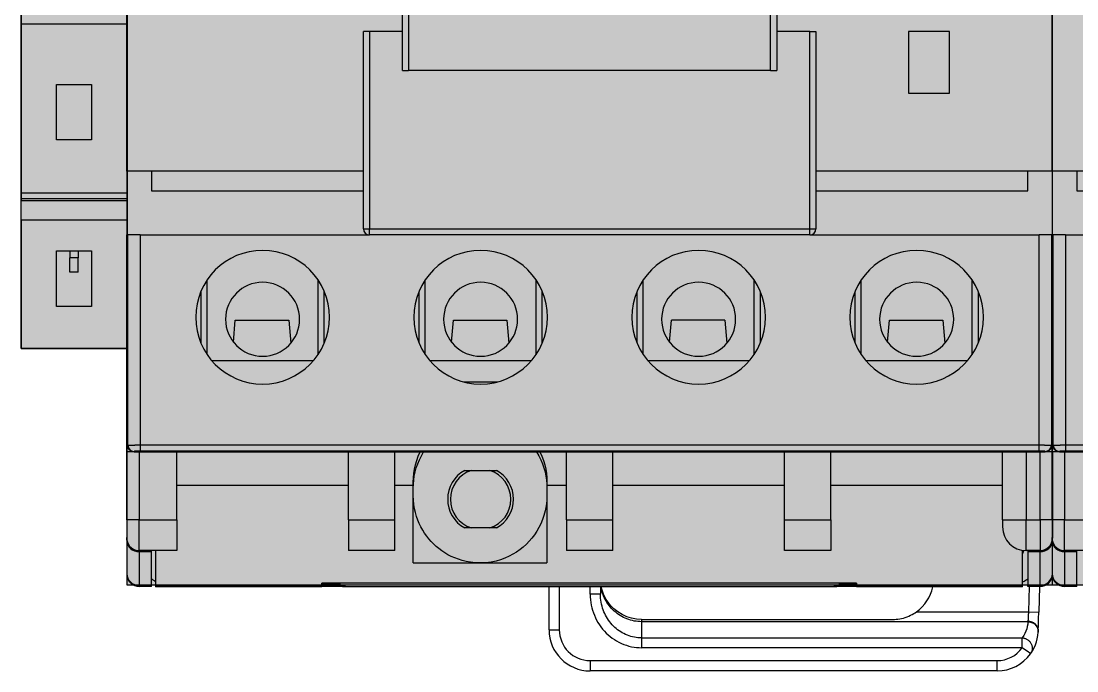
# Model space of a CAD drawing. Extents: x -20 to 2016, y -5898 to 916.
# Drawn here: x 746.9 to 798.3, y 40.1 to 71.7 of the extents above; entities that cross this region are included whole.
import ezdxf

# ---------------------------------------------------------------- set-up
doc = ezdxf.new("R2010")
doc.units = 0
doc.layers.add('MAIN-1', color=7, linetype='Continuous')
doc.layers.add('SYMS', color=7, linetype='Continuous')

# ---------------------------------------------------------------- blocks, each defined once
blk = doc.blocks.new('clipfix_35_5-select__2', base_point=(-147.547, 71.306))
at = {"color": 7, "linetype": 'Continuous'}
for p, q in [((-147.547, 76.456), (-147.547, 71.306)), ((-141.281, 76.456), (-147.547, 76.456)), ((-141.281, 71.306), (-141.281, 76.456)), ((-140.345, 76.456), (-141.281, 76.456)), ((-140.345, 71.306), (-140.345, 76.456)), ((-140.244, 76.456), (-140.345, 76.456)), ((-140.244, 76.456), (-140.244, 71.306)), ((-139.986, 76.456), (-140.244, 76.456)), ((-139.986, 76.456), (-139.986, 71.306)), ((-132.965, 76.456), (-139.986, 76.456)), ((-132.965, 76.456), (-132.247, 76.456)), ((-132.965, 71.306), (-132.965, 76.456)), ((-132.247, 75.881), (-132.247, 76.456)), ((-132.247, 76.456), (-124.247, 76.456)), ((-124.247, 76.456), (-124.247, 75.881)), ((-124.247, 76.456), (-123.528, 76.456)), ((-123.528, 76.456), (-121.856, 76.456)), ((-123.528, 71.306), (-123.528, 76.456)), ((-120.931, 76.456), (-121.856, 76.456)), ((-121.856, 76.456), (-121.856, 71.306)), ((-115.557, 76.456), (-120.931, 76.456)), ((-120.931, 76.456), (-120.931, 71.306)), ((-115.557, 76.456), (-115.557, 71.306)), ((-114.737, 76.456), (-115.557, 76.456)), ((-114.737, 71.306), (-114.737, 76.456)), ((-114.737, 76.456), (-106.507, 76.456)), ((-106.507, 76.456), (-106.507, 71.306)), ((-106.507, 76.456), (-106.249, 76.456)), ((-106.249, 71.306), (-106.249, 76.456)), ((-106.249, 76.456), (-106.148, 76.456)), ((-105.212, 76.456), (-106.148, 76.456)), ((-106.148, 71.306), (-106.148, 76.456)), ((-105.212, 76.456), (-98.947, 76.456)), ((-105.212, 71.306), (-105.212, 76.456)), ((-98.947, 71.306), (-98.947, 76.456)), ((-132.247, 71.881), (-132.247, 75.881)), ((-132.247, 75.881), (-129.097, 75.881)), ((-129.097, 75.881), (-129.097, 71.881)), ((-127.397, 75.881), (-124.247, 75.881)), ((-127.397, 71.881), (-127.397, 75.881)), ((-124.247, 75.881), (-124.247, 71.881)), ((-120.022, 75.631), (-116.572, 75.631)), ((-120.022, 74.081), (-120.022, 75.631)), ((-116.572, 75.631), (-116.572, 74.081)), ((-144.647, 73.031), (-144.647, 74.731)), ((-144.647, 74.731), (-141.747, 74.731)), ((-141.747, 74.731), (-141.747, 74.081)), ((-137.397, 74.731), (-134.697, 74.731)), ((-137.397, 73.031), (-137.397, 74.731)), ((-134.697, 74.731), (-134.697, 73.031)), ((-111.797, 74.731), (-109.097, 74.731)), ((-111.797, 73.031), (-111.797, 74.731)), ((-109.097, 74.731), (-109.097, 73.031)), ((-103.697, 74.081), (-103.697, 74.731)), ((-103.697, 74.731), (-100.997, 74.731)), ((-100.997, 74.731), (-100.997, 73.031)), ((-142.261, 74.081), (-142.392, 74.081)), ((-142.392, 73.681), (-142.392, 74.081)), ((-142.261, 74.081), (-142.261, 73.681)), ((-142.261, 74.081), (-141.747, 74.081)), ((-141.747, 74.081), (-141.747, 73.681)), ((-120.022, 74.081), (-116.572, 74.081)), ((-120.022, 73.681), (-120.022, 74.081)), ((-116.572, 74.081), (-116.572, 73.681)), ((-103.697, 73.681), (-103.697, 74.081)), ((-103.697, 74.081), (-103.361, 74.081)), ((-103.361, 74.081), (-103.361, 73.681)), ((-102.661, 74.081), (-103.361, 74.081)), ((-102.661, 74.081), (-102.661, 73.681)), ((-142.261, 73.681), (-142.392, 73.681)), ((-142.261, 73.681), (-141.747, 73.681)), ((-141.747, 73.681), (-141.747, 73.031)), ((-120.022, 73.681), (-116.572, 73.681)), ((-120.022, 72.131), (-120.022, 73.681)), ((-116.572, 73.681), (-116.572, 72.131)), ((-103.697, 73.681), (-103.361, 73.681)), ((-103.697, 73.031), (-103.697, 73.681)), ((-102.661, 73.681), (-103.361, 73.681)), ((-141.747, 73.031), (-144.647, 73.031)), ((-134.697, 73.031), (-137.397, 73.031)), ((-109.097, 73.031), (-111.797, 73.031)), ((-100.997, 73.031), (-103.697, 73.031)), ((-129.097, 71.881), (-132.247, 71.881)), ((-132.247, 71.306), (-132.247, 71.881)), ((-124.247, 71.881), (-127.397, 71.881)), ((-124.247, 71.881), (-124.247, 71.306)), ((-116.572, 72.131), (-120.022, 72.131)), ((-141.281, 71.306), (-147.547, 71.306)), ((-140.345, 71.306), (-141.281, 71.306)), ((-140.244, 71.306), (-140.345, 71.306)), ((-139.986, 71.306), (-140.244, 71.306)), ((-132.965, 71.306), (-139.986, 71.306)), ((-132.965, 71.306), (-132.247, 71.306)), ((-132.247, 71.306), (-124.247, 71.306)), ((-124.247, 71.306), (-123.528, 71.306)), ((-123.528, 71.306), (-121.856, 71.306)), ((-121.856, 71.306), (-120.931, 71.306)), ((-120.931, 71.306), (-115.557, 71.306)), ((-115.557, 71.306), (-114.737, 71.306)), ((-114.737, 71.306), (-106.507, 71.306)), ((-106.507, 71.306), (-106.249, 71.306)), ((-106.249, 71.306), (-106.148, 71.306)), ((-105.212, 71.306), (-106.148, 71.306)), ((-105.212, 71.306), (-98.947, 71.306))]:
    blk.add_line(p, q, dxfattribs=at)

msp = doc.modelspace()

# ---------------------------------------------------------------- hatches: boundary and pattern name
at = {"layer": 'SYMS', "true_color": 0x636466}
h = msp.add_hatch(color=251, dxfattribs=at)
h.dxf.hatch_style = 1
h.paths.add_polyline_path([(752.088, 44.229), (797.066, 44.229), (797.066, 114.729), (752.088, 114.729)])
h = msp.add_hatch(color=251, dxfattribs=at)
h.dxf.hatch_style = 1
h.paths.add_polyline_path([(797.077, 44.229), (842.055, 44.229), (842.055, 114.729), (797.077, 114.729)])
h = msp.add_hatch(color=251, dxfattribs=at)
h.dxf.hatch_style = 1
h.paths.add_polyline_path([(752.088, 104.333), (746.938, 104.333), (746.938, 55.733), (752.088, 55.733)])

# ---------------------------------------------------------------- linework, layer by layer
at = {"layer": 'MAIN-1'}
for p, q in [((752.077, 64.359), (752.077, 90.959)), ((797.066, 64.359), (797.066, 90.959)), ((797.077, 64.359), (797.077, 90.959)), ((765.777, 73.059), (765.777, 69.259)), ((783.377, 69.259), (783.377, 73.059)), ((765.477, 69.259), (765.477, 72.759)), ((783.677, 72.759), (783.677, 69.259)), ((763.877, 71.159), (763.577, 71.159)), ((763.577, 61.559), (763.577, 71.159)), ((765.477, 71.159), (763.877, 71.159)), ((763.877, 71.159), (763.877, 61.559)), ((785.277, 71.159), (783.677, 71.159)), ((785.277, 61.559), (785.277, 71.159)), ((785.277, 71.159), (785.577, 71.159)), ((785.577, 71.159), (785.577, 61.559)), ((790.077, 71.159), (790.077, 68.159)), ((792.077, 71.159), (790.077, 71.159)), ((792.077, 68.159), (792.077, 71.159)), ((765.477, 69.259), (765.777, 69.259)), ((783.377, 69.259), (765.777, 69.259)), ((783.377, 69.259), (783.677, 69.259)), ((790.077, 68.159), (792.077, 68.159)), ((752.077, 64.359), (752.077, 61.259)), ((763.577, 64.359), (752.077, 64.359)), ((753.277, 64.359), (753.277, 63.409)), ((797.077, 64.359), (785.577, 64.359)), ((795.877, 63.409), (795.877, 64.359)), ((797.066, 64.359), (797.066, 61.259)), ((808.566, 64.359), (797.066, 64.359)), ((797.077, 61.259), (797.077, 64.359)), ((798.266, 64.359), (798.266, 63.409)), ((753.277, 63.409), (763.577, 63.409)), ((785.577, 63.409), (795.877, 63.409)), ((798.266, 63.409), (808.566, 63.409)), ((752.426, 61.259), (752.077, 61.259)), ((752.077, 50.709), (752.077, 61.259)), ((752.127, 51.03), (752.127, 61.259)), ((752.727, 61.259), (752.426, 61.259)), ((752.727, 61.259), (763.877, 61.259)), ((752.727, 61.259), (752.727, 51.046)), ((763.577, 61.559), (763.877, 61.559)), ((763.877, 61.559), (785.277, 61.559)), ((763.877, 61.259), (763.877, 61.559)), ((785.277, 61.259), (763.877, 61.259)), ((785.277, 61.259), (785.277, 61.559)), ((785.277, 61.559), (785.577, 61.559)), ((785.277, 61.259), (796.427, 61.259)), ((796.427, 51.046), (796.427, 61.259)), ((796.728, 61.259), (796.427, 61.259)), ((797.077, 61.259), (796.727, 61.259)), ((797.027, 61.259), (797.027, 51.03)), ((797.414, 61.259), (797.066, 61.259)), ((797.066, 50.709), (797.066, 61.259)), ((797.077, 50.709), (797.077, 61.259)), ((797.116, 51.03), (797.116, 61.259)), ((797.716, 61.259), (797.414, 61.259)), ((797.716, 61.259), (808.866, 61.259)), ((797.716, 61.259), (797.716, 51.046)), ((755.977, 55.45), (755.977, 59.068)), ((761.377, 55.45), (761.377, 59.068)), ((766.577, 55.45), (766.577, 59.068)), ((771.977, 55.45), (771.977, 59.068)), ((777.177, 55.45), (777.177, 59.068)), ((782.577, 55.45), (782.577, 59.068)), ((787.777, 55.45), (787.777, 59.068)), ((793.177, 55.45), (793.177, 59.068)), ((757.688, 58.663), (757.689, 58.663)), ((757.852, 58.758), (757.852, 58.759)), ((755.677, 58.509), (755.677, 56.009)), ((761.677, 56.009), (761.677, 58.509)), ((766.277, 58.509), (766.277, 56.009)), ((772.277, 56.009), (772.277, 58.509)), ((776.877, 58.509), (776.877, 56.009)), ((782.877, 56.009), (782.877, 58.509)), ((787.477, 58.509), (787.477, 56.009)), ((793.477, 56.009), (793.477, 58.509)), ((757.26, 56.049), (757.352, 57.115)), ((757.352, 57.115), (759.952, 57.115)), ((759.952, 57.115), (760.048, 55.993)), ((767.86, 56.048), (767.952, 57.115)), ((767.952, 57.115), (770.552, 57.115)), ((770.552, 57.115), (770.648, 55.993)), ((778.46, 56.049), (778.552, 57.115)), ((781.152, 57.115), (778.552, 57.115)), ((781.152, 57.115), (781.248, 55.993)), ((789.06, 56.049), (789.152, 57.115)), ((789.152, 57.115), (791.752, 57.115)), ((791.752, 57.115), (791.848, 55.993)), ((756.197, 55.159), (761.157, 55.159)), ((766.797, 55.159), (771.757, 55.159)), ((777.397, 55.159), (782.357, 55.159)), ((787.997, 55.159), (792.957, 55.159)), ((768.446, 54.117), (770.108, 54.117)), ((752.127, 51.03), (752.128, 51.031)), ((752.127, 51.03), (752.127, 51.009)), ((752.127, 51.03), (752.127, 51.03)), ((752.127, 51.03), (752.127, 51.03)), ((752.127, 51.03), (752.127, 51.03)), ((752.127, 51.03), (752.127, 51.03)), ((752.127, 51.03), (752.127, 51.03)), ((752.127, 51.03), (752.127, 51.03)), ((752.127, 51.03), (752.127, 51.03)), ((752.127, 51.03), (752.127, 51.029)), ((752.127, 51.029), (752.127, 51.029)), ((752.127, 51.029), (752.127, 51.029)), ((752.127, 51.029), (752.127, 51.028)), ((752.127, 51.028), (752.127, 51.028)), ((752.127, 50.995), (752.127, 51.009)), ((752.128, 50.981), (752.127, 50.995)), ((752.128, 51.031), (752.13, 51.032)), ((752.13, 50.967), (752.128, 50.981)), ((752.13, 51.032), (752.133, 51.033)), ((752.132, 50.954), (752.13, 50.967)), ((752.135, 50.94), (752.132, 50.954)), ((752.133, 51.033), (752.137, 51.033)), ((752.138, 50.927), (752.135, 50.94)), ((752.137, 51.033), (752.143, 51.034)), ((752.143, 50.914), (752.138, 50.927)), ((752.143, 51.034), (752.15, 51.035)), ((752.147, 50.901), (752.143, 50.914)), ((752.153, 50.888), (752.147, 50.901)), ((752.15, 51.035), (752.158, 51.035)), ((752.159, 50.875), (752.153, 50.888)), ((752.158, 51.035), (752.168, 51.036)), ((752.165, 50.863), (752.159, 50.875)), ((752.172, 50.851), (752.165, 50.863)), ((752.168, 51.036), (752.178, 51.037)), ((752.18, 50.84), (752.172, 50.851)), ((752.178, 51.037), (752.19, 51.037)), ((752.188, 50.828), (752.18, 50.84)), ((752.196, 50.817), (752.188, 50.828)), ((752.19, 51.037), (752.203, 51.038)), ((752.205, 50.807), (752.196, 50.817)), ((752.203, 51.038), (752.217, 51.039)), ((752.217, 51.039), (752.232, 51.039)), ((752.232, 51.039), (752.248, 51.04)), ((752.248, 51.04), (752.265, 51.04)), ((752.265, 51.04), (752.284, 51.041)), ((752.284, 51.041), (752.303, 51.041)), ((752.303, 51.041), (752.323, 51.042)), ((752.323, 51.042), (752.344, 51.042)), ((752.344, 51.042), (752.365, 51.043)), ((752.365, 51.043), (752.388, 51.043)), ((752.388, 51.043), (752.411, 51.044)), ((752.411, 51.044), (752.435, 51.044)), ((752.435, 51.044), (752.459, 51.044)), ((752.459, 51.044), (752.484, 51.045)), ((752.484, 51.045), (752.51, 51.045)), ((752.51, 51.045), (752.536, 51.045)), ((752.536, 51.045), (752.562, 51.045)), ((752.562, 51.045), (752.589, 51.046)), ((752.589, 51.046), (752.616, 51.046)), ((752.616, 51.046), (752.644, 51.046)), ((752.644, 51.046), (752.671, 51.046)), ((752.671, 51.046), (752.699, 51.046)), ((752.699, 51.046), (752.727, 51.046)), ((752.727, 51.046), (796.427, 51.046)), ((752.727, 51.046), (752.727, 50.746)), ((796.427, 50.746), (796.427, 51.046)), ((796.427, 51.046), (796.455, 51.046)), ((796.455, 51.046), (796.482, 51.046)), ((796.482, 51.046), (796.51, 51.046)), ((796.51, 51.046), (796.537, 51.046)), ((796.537, 51.046), (796.565, 51.046)), ((796.565, 51.046), (796.591, 51.045)), ((796.591, 51.045), (796.618, 51.045)), ((796.618, 51.045), (796.644, 51.045)), ((796.644, 51.045), (796.67, 51.045)), ((796.67, 51.045), (796.695, 51.044)), ((796.695, 51.044), (796.719, 51.044)), ((796.719, 51.044), (796.743, 51.044)), ((796.743, 51.044), (796.766, 51.043)), ((796.766, 51.043), (796.789, 51.043)), ((796.789, 51.043), (796.81, 51.042)), ((796.81, 51.042), (796.831, 51.042)), ((796.831, 51.042), (796.851, 51.041)), ((796.851, 51.041), (796.87, 51.041)), ((796.87, 51.041), (796.888, 51.04)), ((796.888, 51.04), (796.906, 51.04)), ((796.906, 51.04), (796.922, 51.039)), ((796.922, 51.039), (796.937, 51.039)), ((796.937, 51.039), (796.951, 51.038)), ((796.951, 51.038), (796.964, 51.037)), ((796.961, 50.822), (796.953, 50.812)), ((796.97, 50.833), (796.961, 50.822)), ((796.964, 51.037), (796.976, 51.037)), ((796.977, 50.844), (796.97, 50.833)), ((796.976, 51.037), (796.986, 51.036)), ((796.984, 50.855), (796.977, 50.844)), ((796.991, 50.867), (796.984, 50.855)), ((796.986, 51.036), (796.996, 51.035)), ((796.997, 50.879), (796.991, 50.867)), ((796.996, 51.035), (797.004, 51.035)), ((797.003, 50.891), (796.997, 50.879)), ((797.008, 50.904), (797.003, 50.891)), ((797.004, 51.035), (797.011, 51.034)), ((797.012, 50.916), (797.008, 50.904)), ((797.011, 51.034), (797.017, 51.033)), ((797.016, 50.929), (797.012, 50.916)), ((797.019, 50.942), (797.016, 50.929)), ((797.017, 51.033), (797.021, 51.033)), ((797.022, 50.955), (797.019, 50.942)), ((797.021, 51.033), (797.024, 51.032)), ((797.024, 50.969), (797.022, 50.955)), ((797.024, 51.032), (797.026, 51.031)), ((797.026, 50.982), (797.024, 50.969)), ((797.026, 51.031), (797.027, 51.03)), ((797.027, 50.996), (797.026, 50.982)), ((797.027, 51.03), (797.027, 51.03)), ((797.027, 51.03), (797.027, 51.03)), ((797.027, 51.03), (797.027, 51.03)), ((797.027, 51.03), (797.027, 51.03)), ((797.027, 51.03), (797.027, 51.03)), ((797.027, 51.03), (797.027, 51.03)), ((797.027, 51.009), (797.027, 51.03)), ((797.027, 51.03), (797.027, 51.03)), ((797.027, 51.03), (797.027, 51.029)), ((797.027, 51.029), (797.027, 51.029)), ((797.027, 51.029), (797.027, 51.029)), ((797.027, 51.029), (797.027, 51.028)), ((797.027, 51.028), (797.027, 51.028)), ((797.027, 51.009), (797.027, 50.996)), ((797.116, 51.031), (797.118, 51.032)), ((797.116, 51.03), (797.116, 51.031)), ((797.116, 51.03), (797.116, 51.009)), ((797.116, 51.03), (797.116, 51.03)), ((797.116, 51.03), (797.116, 51.03)), ((797.116, 51.03), (797.116, 51.03)), ((797.116, 51.03), (797.116, 51.03)), ((797.116, 51.03), (797.116, 51.03)), ((797.116, 51.03), (797.116, 51.03)), ((797.116, 51.03), (797.116, 51.03)), ((797.116, 51.03), (797.116, 51.029)), ((797.116, 51.029), (797.116, 51.029)), ((797.116, 51.029), (797.116, 51.029)), ((797.116, 51.029), (797.116, 51.028)), ((797.116, 51.028), (797.116, 51.028)), ((797.116, 50.995), (797.116, 51.009)), ((797.117, 50.981), (797.116, 50.995)), ((797.119, 50.967), (797.117, 50.981)), ((797.118, 51.032), (797.122, 51.033)), ((797.121, 50.954), (797.119, 50.967)), ((797.124, 50.94), (797.121, 50.954)), ((797.122, 51.033), (797.126, 51.033)), ((797.127, 50.927), (797.124, 50.94)), ((797.126, 51.033), (797.132, 51.034)), ((797.131, 50.914), (797.127, 50.927)), ((797.136, 50.901), (797.131, 50.914)), ((797.132, 51.034), (797.139, 51.035)), ((797.141, 50.888), (797.136, 50.901)), ((797.139, 51.035), (797.147, 51.035)), ((797.147, 50.875), (797.141, 50.888)), ((797.147, 51.035), (797.156, 51.036)), ((797.154, 50.863), (797.147, 50.875)), ((797.161, 50.851), (797.154, 50.863)), ((797.156, 51.036), (797.167, 51.037)), ((797.168, 50.84), (797.161, 50.851)), ((797.167, 51.037), (797.179, 51.037)), ((797.176, 50.828), (797.168, 50.84)), ((797.185, 50.817), (797.176, 50.828)), ((797.179, 51.037), (797.192, 51.038)), ((797.194, 50.807), (797.185, 50.817)), ((797.192, 51.038), (797.206, 51.039)), ((797.206, 51.039), (797.221, 51.039)), ((797.221, 51.039), (797.237, 51.04)), ((797.237, 51.04), (797.254, 51.04)), ((797.254, 51.04), (797.272, 51.041)), ((797.272, 51.041), (797.292, 51.041)), ((797.292, 51.041), (797.312, 51.042)), ((797.312, 51.042), (797.332, 51.042)), ((797.332, 51.042), (797.354, 51.043)), ((797.354, 51.043), (797.377, 51.043)), ((797.377, 51.043), (797.4, 51.044)), ((797.4, 51.044), (797.424, 51.044)), ((797.424, 51.044), (797.448, 51.044)), ((797.448, 51.044), (797.473, 51.045)), ((797.473, 51.045), (797.499, 51.045)), ((797.499, 51.045), (797.525, 51.045)), ((797.525, 51.045), (797.551, 51.045)), ((797.551, 51.045), (797.578, 51.046)), ((797.578, 51.046), (797.605, 51.046)), ((797.605, 51.046), (797.633, 51.046)), ((797.633, 51.046), (797.66, 51.046)), ((797.66, 51.046), (797.688, 51.046)), ((797.688, 51.046), (797.716, 51.046)), ((797.716, 51.046), (841.416, 51.046)), ((797.716, 51.046), (797.716, 50.746)), ((752.077, 47.409), (752.077, 50.709)), ((752.677, 50.709), (752.077, 50.709)), ((752.215, 50.797), (752.205, 50.807)), ((752.225, 50.787), (752.215, 50.797)), ((752.235, 50.778), (752.225, 50.787)), ((752.246, 50.77), (752.235, 50.778)), ((752.258, 50.761), (752.246, 50.77)), ((752.269, 50.754), (752.258, 50.761)), ((752.281, 50.747), (752.269, 50.754)), ((752.293, 50.74), (752.281, 50.747)), ((752.306, 50.735), (752.293, 50.74)), ((752.319, 50.729), (752.306, 50.735)), ((752.332, 50.725), (752.319, 50.729)), ((752.345, 50.72), (752.332, 50.725)), ((752.358, 50.717), (752.345, 50.72)), ((752.371, 50.714), (752.358, 50.717)), ((752.385, 50.712), (752.371, 50.714)), ((752.399, 50.71), (752.385, 50.712)), ((752.413, 50.709), (752.399, 50.71)), ((752.427, 50.709), (752.413, 50.709)), ((752.427, 50.731), (752.427, 50.709)), ((752.427, 50.709), (796.727, 50.709)), ((752.677, 50.709), (752.677, 47.409)), ((796.427, 50.746), (752.727, 50.746)), ((754.502, 47.409), (754.502, 50.709)), ((762.852, 47.409), (762.852, 50.709)), ((765.102, 47.409), (765.102, 50.709)), ((766.17, 50.289), (766.247, 50.501)), ((766.219, 50.132), (766.302, 50.328)), ((766.247, 50.501), (766.34, 50.709)), ((766.302, 50.328), (766.398, 50.521)), ((766.398, 50.521), (766.507, 50.709)), ((771.997, 50.709), (772.106, 50.521)), ((772.106, 50.521), (772.202, 50.328)), ((772.164, 50.709), (772.257, 50.501)), ((772.202, 50.328), (772.285, 50.132)), ((772.257, 50.501), (772.334, 50.289)), ((773.452, 47.409), (773.452, 50.709)), ((775.702, 47.409), (775.702, 50.709)), ((784.052, 47.409), (784.052, 50.709)), ((786.302, 47.409), (786.302, 50.709)), ((794.652, 47.409), (794.652, 50.709)), ((795.802, 50.709), (795.802, 47.409)), ((796.477, 47.409), (796.477, 50.709)), ((797.077, 50.709), (796.477, 50.709)), ((796.727, 50.709), (796.727, 50.731)), ((796.741, 50.709), (796.727, 50.709)), ((796.754, 50.71), (796.741, 50.709)), ((796.768, 50.712), (796.754, 50.71)), ((796.781, 50.714), (796.768, 50.712)), ((796.794, 50.716), (796.781, 50.714)), ((796.807, 50.72), (796.794, 50.716)), ((796.82, 50.724), (796.807, 50.72)), ((796.832, 50.728), (796.82, 50.724)), ((796.845, 50.733), (796.832, 50.728)), ((796.857, 50.739), (796.845, 50.733)), ((796.869, 50.745), (796.857, 50.739)), ((796.881, 50.751), (796.869, 50.745)), ((796.892, 50.759), (796.881, 50.751)), ((796.903, 50.766), (796.892, 50.759)), ((796.914, 50.774), (796.903, 50.766)), ((796.924, 50.783), (796.914, 50.774)), ((796.934, 50.792), (796.924, 50.783)), ((796.944, 50.802), (796.934, 50.792)), ((796.953, 50.812), (796.944, 50.802)), ((797.066, 47.409), (797.066, 50.709)), ((797.666, 50.709), (797.066, 50.709)), ((797.077, 50.709), (797.077, 47.409)), ((797.204, 50.797), (797.194, 50.807)), ((797.214, 50.787), (797.204, 50.797)), ((797.224, 50.778), (797.214, 50.787)), ((797.235, 50.77), (797.224, 50.778)), ((797.246, 50.761), (797.235, 50.77)), ((797.258, 50.754), (797.246, 50.761)), ((797.27, 50.747), (797.258, 50.754)), ((797.282, 50.74), (797.27, 50.747)), ((797.295, 50.735), (797.282, 50.74)), ((797.308, 50.729), (797.295, 50.735)), ((797.321, 50.725), (797.308, 50.729)), ((797.334, 50.72), (797.321, 50.725)), ((797.347, 50.717), (797.334, 50.72)), ((797.36, 50.714), (797.347, 50.717)), ((797.374, 50.712), (797.36, 50.714)), ((797.388, 50.71), (797.374, 50.712)), ((797.402, 50.709), (797.388, 50.71)), ((797.416, 50.709), (797.402, 50.709)), ((797.416, 50.731), (797.416, 50.709)), ((797.416, 50.709), (841.716, 50.709)), ((797.666, 50.709), (797.666, 47.409)), ((841.416, 50.746), (797.716, 50.746)), ((766.028, 49.652), (766.06, 49.863)), ((766.06, 49.863), (766.108, 50.076)), ((766.096, 49.734), (766.151, 49.933)), ((766.108, 50.076), (766.17, 50.289)), ((766.151, 49.933), (766.219, 50.132)), ((768.502, 49.809), (770.052, 49.809)), ((772.285, 50.132), (772.353, 49.933)), ((772.334, 50.289), (772.396, 50.076)), ((772.353, 49.933), (772.408, 49.734)), ((772.396, 50.076), (772.443, 49.863)), ((772.443, 49.863), (772.476, 49.652)), ((766.002, 49.238), (766.008, 49.443)), ((766.008, 49.443), (766.028, 49.652)), ((766.008, 49.141), (766.025, 49.337)), ((766.025, 49.337), (766.054, 49.535)), ((766.054, 49.535), (766.096, 49.734)), ((772.408, 49.734), (772.45, 49.535)), ((772.45, 49.535), (772.479, 49.337)), ((772.476, 49.652), (772.496, 49.443)), ((772.479, 49.337), (772.496, 49.141)), ((772.496, 49.443), (772.502, 49.238)), ((754.502, 49.085), (762.852, 49.085)), ((765.102, 49.085), (766.002, 49.085)), ((766.002, 49.085), (766.002, 49.238)), ((766.002, 48.95), (766.008, 49.141)), ((766.002, 45.307), (766.002, 49.085)), ((772.496, 49.141), (772.502, 48.95)), ((772.502, 49.238), (772.502, 49.085)), ((772.502, 49.085), (773.452, 49.085)), ((772.502, 49.085), (772.502, 45.307)), ((775.702, 49.085), (784.052, 49.085)), ((786.302, 49.085), (794.652, 49.085)), ((766.01, 48.367), (766.002, 48.596)), ((766.031, 48.151), (766.01, 48.367)), ((772.491, 48.328), (772.462, 48.079)), ((772.502, 48.596), (772.491, 48.328)), ((766.066, 47.947), (766.031, 48.151)), ((766.11, 47.754), (766.066, 47.947)), ((766.165, 47.569), (766.11, 47.754)), ((772.416, 47.845), (772.357, 47.624)), ((772.462, 48.079), (772.416, 47.845)), ((752.077, 47.409), (752.077, 46.54)), ((752.677, 47.409), (752.077, 47.409)), ((752.677, 45.909), (752.677, 47.409)), ((752.677, 47.409), (754.502, 47.409)), ((754.502, 47.409), (754.502, 45.909)), ((762.852, 47.409), (762.852, 45.909)), ((762.852, 47.409), (765.102, 47.409)), ((765.102, 45.909), (765.102, 47.409)), ((766.227, 47.392), (766.165, 47.569)), ((766.298, 47.223), (766.227, 47.392)), ((766.377, 47.062), (766.298, 47.223)), ((772.285, 47.415), (772.202, 47.216)), ((772.357, 47.624), (772.285, 47.415)), ((773.452, 47.409), (773.452, 45.909)), ((773.452, 47.409), (775.702, 47.409)), ((775.702, 45.909), (775.702, 47.409)), ((784.052, 45.909), (784.052, 47.409)), ((784.052, 47.409), (786.302, 47.409)), ((786.302, 47.409), (786.302, 45.909)), ((794.652, 47.409), (795.802, 47.409)), ((794.652, 47.409), (794.652, 47.059)), ((795.802, 47.409), (796.477, 47.409)), ((795.802, 45.909), (795.802, 47.409)), ((796.477, 47.409), (796.477, 45.909)), ((797.077, 47.409), (796.477, 47.409)), ((797.066, 47.409), (797.066, 46.54)), ((797.666, 47.409), (797.066, 47.409)), ((797.077, 47.409), (797.077, 46.509)), ((797.666, 45.909), (797.666, 47.409)), ((797.666, 47.409), (799.491, 47.409)), ((766.463, 46.907), (766.377, 47.062)), ((766.555, 46.759), (766.463, 46.907)), ((766.655, 46.617), (766.555, 46.759)), ((770.052, 47.009), (768.502, 47.009)), ((772.006, 46.848), (771.893, 46.678)), ((772.109, 47.027), (772.006, 46.848)), ((772.202, 47.216), (772.109, 47.027)), ((752.077, 46.516), (752.077, 46.54)), ((752.078, 46.495), (752.077, 46.516)), ((752.077, 46.509), (752.077, 46.412)), ((752.077, 46.412), (752.077, 44.783)), ((752.078, 46.474), (752.078, 46.495)), ((752.08, 46.456), (752.078, 46.474)), ((752.081, 46.439), (752.08, 46.456)), ((752.083, 46.424), (752.081, 46.439)), ((766.761, 46.482), (766.655, 46.617)), ((766.874, 46.353), (766.761, 46.482)), ((766.994, 46.23), (766.874, 46.353)), ((767.119, 46.113), (766.994, 46.23)), ((771.5, 46.22), (771.351, 46.084)), ((771.64, 46.364), (771.5, 46.22)), ((771.771, 46.517), (771.64, 46.364)), ((771.893, 46.678), (771.771, 46.517)), ((797.066, 46.516), (797.066, 46.54)), ((797.066, 46.495), (797.066, 46.516)), ((797.066, 46.509), (797.066, 46.412)), ((797.067, 46.474), (797.066, 46.495)), ((797.066, 46.412), (797.066, 44.783)), ((797.069, 46.456), (797.067, 46.474)), ((797.07, 46.439), (797.069, 46.456)), ((797.072, 46.424), (797.07, 46.439)), ((797.077, 46.412), (797.077, 46.506)), ((797.077, 44.783), (797.077, 46.412)), ((752.677, 45.909), (752.677, 45.849)), ((754.502, 45.909), (752.677, 45.909)), ((752.677, 45.849), (752.677, 44.219)), ((753.277, 45.849), (752.677, 45.849)), ((753.277, 45.849), (753.277, 45.909)), ((753.277, 44.219), (753.277, 45.849)), ((753.477, 45.909), (753.477, 44.212)), ((765.102, 45.909), (762.852, 45.909)), ((767.251, 46.003), (767.119, 46.113)), ((767.39, 45.899), (767.251, 46.003)), ((767.536, 45.801), (767.39, 45.899)), ((767.69, 45.711), (767.536, 45.801)), ((767.851, 45.628), (767.69, 45.711)), ((770.848, 45.73), (770.66, 45.631)), ((771.026, 45.839), (770.848, 45.73)), ((771.193, 45.957), (771.026, 45.839)), ((771.351, 46.084), (771.193, 45.957)), ((775.702, 45.909), (773.452, 45.909)), ((786.302, 45.909), (784.052, 45.909)), ((795.627, 44.212), (795.627, 45.922)), ((796.477, 45.909), (795.802, 45.909)), ((795.877, 45.909), (795.877, 45.849)), ((795.877, 45.849), (795.877, 44.219)), ((796.477, 45.849), (795.877, 45.849)), ((796.477, 45.849), (796.477, 45.909)), ((796.477, 44.219), (796.477, 45.849)), ((797.666, 45.909), (797.666, 45.849)), ((799.491, 45.909), (797.666, 45.909)), ((797.666, 45.849), (797.666, 44.219)), ((798.266, 45.849), (797.666, 45.849)), ((798.266, 45.849), (798.266, 45.909)), ((798.266, 44.219), (798.266, 45.849)), ((766.002, 45.307), (769.252, 45.307)), ((768.02, 45.552), (767.851, 45.628)), ((768.197, 45.485), (768.02, 45.552)), ((768.384, 45.426), (768.197, 45.485)), ((768.581, 45.377), (768.384, 45.426)), ((768.79, 45.34), (768.581, 45.377)), ((769.013, 45.315), (768.79, 45.34)), ((769.252, 45.307), (769.013, 45.315)), ((769.531, 45.318), (769.252, 45.307)), ((769.252, 45.307), (772.502, 45.307)), ((769.788, 45.351), (769.531, 45.318)), ((770.027, 45.402), (769.788, 45.351)), ((770.251, 45.466), (770.027, 45.402)), ((770.462, 45.543), (770.251, 45.466)), ((770.66, 45.631), (770.462, 45.543)), ((752.077, 44.783), (752.077, 44.759)), ((797.066, 44.783), (797.066, 44.759)), ((797.077, 44.759), (797.077, 44.783)), ((752.677, 44.219), (752.677, 44.159)), ((752.677, 44.219), (753.277, 44.219)), ((753.277, 44.159), (752.677, 44.159)), ((753.277, 44.535), (753.309, 44.512)), ((753.277, 44.159), (753.277, 44.219)), ((753.309, 44.512), (753.342, 44.49)), ((753.342, 44.49), (753.375, 44.469)), ((753.375, 44.469), (753.409, 44.448)), ((753.409, 44.448), (753.443, 44.428)), ((753.443, 44.428), (753.477, 44.408)), ((753.477, 44.212), (753.477, 44.139)), ((753.477, 44.212), (761.552, 44.212)), ((761.552, 44.212), (761.552, 44.321)), ((787.552, 44.321), (761.552, 44.321)), ((761.552, 44.31), (762.467, 44.31)), ((761.552, 44.139), (761.552, 44.212)), ((762.701, 44.159), (761.552, 44.159)), ((762.701, 44.159), (762.992, 44.159)), ((762.994, 44.159), (786.16, 44.159)), ((772.602, 42.059), (772.602, 44.159)), ((773.102, 44.159), (773.102, 42.059)), ((774.602, 43.795), (774.602, 44.159)), ((775.102, 44.159), (775.102, 43.795)), ((775.147, 44.067), (775.129, 44.159)), ((775.16, 44.08), (775.142, 44.159)), ((786.162, 44.159), (786.453, 44.159)), ((787.552, 44.159), (786.453, 44.159)), ((786.687, 44.31), (787.552, 44.31)), ((787.552, 44.321), (787.552, 44.212)), ((787.552, 44.212), (795.627, 44.212)), ((787.552, 44.212), (787.552, 44.139)), ((795.627, 44.382), (795.67, 44.405)), ((795.627, 44.139), (795.627, 44.212)), ((795.67, 44.405), (795.713, 44.429)), ((795.713, 44.429), (795.755, 44.454)), ((795.755, 44.454), (795.796, 44.48)), ((795.796, 44.48), (795.837, 44.507)), ((795.837, 44.507), (795.877, 44.535)), ((795.877, 44.159), (795.877, 44.219)), ((795.877, 44.219), (796.477, 44.219)), ((796.477, 44.159), (795.877, 44.159)), ((795.943, 44.159), (795.911, 42.932)), ((796.444, 44.159), (796.411, 42.918)), ((796.477, 44.219), (796.477, 44.159)), ((797.666, 44.219), (797.666, 44.159)), ((797.666, 44.219), (798.266, 44.219)), ((798.266, 44.159), (797.666, 44.159)), ((798.266, 44.159), (798.266, 44.219)), ((761.552, 44.139), (753.477, 44.139)), ((774.602, 43.795), (774.605, 43.658)), ((775.102, 43.795), (774.602, 43.795)), ((774.605, 43.658), (774.616, 43.522)), ((775.104, 43.693), (775.102, 43.795)), ((775.111, 43.592), (775.104, 43.693)), ((775.168, 43.976), (775.147, 44.067)), ((775.184, 43.992), (775.16, 44.08)), ((775.193, 43.888), (775.168, 43.976)), ((775.215, 43.895), (775.184, 43.992)), ((775.222, 43.8), (775.193, 43.888)), ((775.257, 43.787), (775.215, 43.895)), ((775.254, 43.714), (775.222, 43.8)), ((775.29, 43.631), (775.254, 43.714)), ((775.311, 43.668), (775.257, 43.787)), ((775.33, 43.548), (775.29, 43.631)), ((775.382, 43.537), (775.311, 43.668)), ((795.627, 44.139), (787.552, 44.139)), ((774.616, 43.522), (774.632, 43.389)), ((774.632, 43.389), (774.655, 43.259)), ((774.655, 43.259), (774.685, 43.13)), ((774.685, 43.13), (774.72, 43.005)), ((775.122, 43.492), (775.111, 43.592)), ((775.138, 43.395), (775.122, 43.492)), ((775.157, 43.299), (775.138, 43.395)), ((775.18, 43.205), (775.157, 43.299)), ((775.208, 43.113), (775.18, 43.205)), ((775.374, 43.468), (775.33, 43.548)), ((775.421, 43.389), (775.374, 43.468)), ((775.476, 43.395), (775.382, 43.537)), ((775.472, 43.312), (775.421, 43.389)), ((775.528, 43.237), (775.472, 43.312)), ((775.598, 43.24), (775.476, 43.395)), ((775.586, 43.164), (775.528, 43.237)), ((775.647, 43.094), (775.586, 43.164)), ((775.757, 43.079), (775.598, 43.24)), ((774.72, 43.005), (774.76, 42.882)), ((774.76, 42.882), (774.807, 42.761)), ((774.807, 42.761), (774.858, 42.644)), ((774.858, 42.644), (774.915, 42.529)), ((775.238, 43.023), (775.208, 43.113)), ((775.272, 42.935), (775.238, 43.023)), ((775.31, 42.849), (775.272, 42.935)), ((775.351, 42.765), (775.31, 42.849)), ((775.396, 42.683), (775.351, 42.765)), ((775.445, 42.603), (775.396, 42.683)), ((775.497, 42.525), (775.445, 42.603)), ((775.711, 43.028), (775.647, 43.094)), ((775.776, 42.966), (775.711, 43.028)), ((775.946, 42.927), (775.757, 43.079)), ((775.844, 42.907), (775.776, 42.966)), ((775.915, 42.851), (775.844, 42.907)), ((775.988, 42.799), (775.915, 42.851)), ((776.156, 42.797), (775.946, 42.927)), ((776.065, 42.749), (775.988, 42.799)), ((776.144, 42.703), (776.065, 42.749)), ((776.225, 42.66), (776.144, 42.703)), ((776.38, 42.694), (776.156, 42.797)), ((776.309, 42.62), (776.225, 42.66)), ((776.394, 42.585), (776.309, 42.62)), ((776.614, 42.619), (776.38, 42.694)), ((776.856, 42.574), (776.614, 42.619)), ((789.658, 42.591), (789.745, 42.609)), ((789.745, 42.609), (789.833, 42.631)), ((789.833, 42.631), (789.921, 42.657)), ((789.921, 42.657), (790.009, 42.689)), ((790.009, 42.689), (790.096, 42.724)), ((790.096, 42.724), (790.18, 42.762)), ((790.18, 42.762), (790.259, 42.802)), ((790.259, 42.802), (790.332, 42.844)), ((790.332, 42.844), (790.4, 42.887)), ((790.4, 42.887), (790.464, 42.932)), ((790.464, 42.932), (795.911, 42.932)), ((795.895, 42.623), (795.894, 42.6)), ((795.896, 42.647), (795.895, 42.623)), ((795.898, 42.673), (795.896, 42.647)), ((795.899, 42.699), (795.898, 42.673)), ((795.901, 42.726), (795.899, 42.699)), ((795.902, 42.754), (795.901, 42.726)), ((795.903, 42.783), (795.902, 42.754)), ((795.905, 42.812), (795.903, 42.783)), ((795.907, 42.841), (795.905, 42.812)), ((795.908, 42.871), (795.907, 42.841)), ((795.91, 42.901), (795.908, 42.871)), ((795.911, 42.932), (795.91, 42.901)), ((795.911, 42.932), (796.411, 42.918)), ((796.403, 42.595), (796.404, 42.658)), ((796.404, 42.658), (796.406, 42.722)), ((796.406, 42.722), (796.408, 42.786)), ((796.408, 42.786), (796.409, 42.852)), ((796.409, 42.852), (796.411, 42.918)), ((774.915, 42.529), (774.979, 42.417)), ((774.979, 42.417), (775.05, 42.306)), ((775.05, 42.306), (775.127, 42.197)), ((775.127, 42.197), (775.209, 42.092)), ((775.209, 42.092), (775.296, 41.992)), ((775.552, 42.449), (775.497, 42.525)), ((775.611, 42.376), (775.552, 42.449)), ((775.672, 42.306), (775.611, 42.376)), ((775.736, 42.24), (775.672, 42.306)), ((775.801, 42.177), (775.736, 42.24)), ((775.869, 42.118), (775.801, 42.177)), ((775.939, 42.062), (775.869, 42.118)), ((776.48, 42.554), (776.394, 42.585)), ((776.568, 42.527), (776.48, 42.554)), ((776.657, 42.504), (776.568, 42.527)), ((776.746, 42.485), (776.657, 42.504)), ((776.835, 42.471), (776.746, 42.485)), ((776.924, 42.461), (776.835, 42.471)), ((777.102, 42.559), (776.856, 42.574)), ((777.013, 42.454), (776.924, 42.461)), ((777.102, 42.452), (777.013, 42.454)), ((777.102, 42.559), (789.302, 42.559)), ((777.102, 42.559), (777.102, 42.452)), ((795.885, 42.452), (777.102, 42.452)), ((777.102, 42.452), (777.102, 41.666)), ((789.302, 42.559), (789.392, 42.561)), ((789.392, 42.561), (789.481, 42.567)), ((789.481, 42.567), (789.569, 42.577)), ((789.569, 42.577), (789.658, 42.591)), ((795.826, 42.107), (795.788, 41.995)), ((795.855, 42.221), (795.826, 42.107)), ((795.875, 42.336), (795.855, 42.221)), ((795.885, 42.452), (795.875, 42.336)), ((795.886, 42.455), (795.885, 42.452)), ((795.885, 42.452), (795.907, 42.452)), ((795.887, 42.465), (795.886, 42.461)), ((795.886, 42.461), (795.886, 42.458)), ((795.886, 42.458), (795.886, 42.455)), ((795.888, 42.489), (795.887, 42.476)), ((795.887, 42.476), (795.911, 42.475)), ((795.887, 42.476), (795.887, 42.472)), ((795.887, 42.472), (795.887, 42.468)), ((795.887, 42.468), (795.887, 42.465)), ((795.889, 42.504), (795.888, 42.489)), ((795.89, 42.52), (795.889, 42.504)), ((795.891, 42.538), (795.89, 42.52)), ((795.892, 42.557), (795.891, 42.538)), ((795.893, 42.578), (795.892, 42.557)), ((795.894, 42.6), (795.893, 42.578)), ((795.907, 42.452), (795.928, 42.45)), ((795.911, 42.475), (795.934, 42.473)), ((795.928, 42.45), (795.95, 42.448)), ((795.934, 42.473), (795.958, 42.471)), ((795.95, 42.448), (795.973, 42.445)), ((795.958, 42.471), (795.982, 42.467)), ((795.973, 42.445), (795.995, 42.44)), ((795.982, 42.467), (796.006, 42.462)), ((795.995, 42.44), (796.018, 42.435)), ((796.006, 42.462), (796.031, 42.456)), ((796.018, 42.435), (796.041, 42.428)), ((796.031, 42.456), (796.055, 42.449)), ((796.041, 42.428), (796.065, 42.42)), ((796.055, 42.449), (796.079, 42.44)), ((796.065, 42.42), (796.088, 42.41)), ((796.079, 42.44), (796.103, 42.43)), ((796.088, 42.41), (796.111, 42.4)), ((796.103, 42.43), (796.126, 42.419)), ((796.111, 42.4), (796.134, 42.388)), ((796.126, 42.419), (796.149, 42.407)), ((796.134, 42.388), (796.156, 42.375)), ((796.149, 42.407), (796.172, 42.393)), ((796.156, 42.375), (796.179, 42.36)), ((796.172, 42.393), (796.194, 42.379)), ((796.179, 42.36), (796.2, 42.344)), ((796.194, 42.379), (796.214, 42.363)), ((796.2, 42.344), (796.221, 42.327)), ((796.214, 42.363), (796.234, 42.346)), ((796.221, 42.327), (796.241, 42.309)), ((796.234, 42.346), (796.253, 42.329)), ((796.241, 42.309), (796.26, 42.289)), ((796.253, 42.329), (796.271, 42.31)), ((796.26, 42.289), (796.278, 42.268)), ((796.271, 42.31), (796.288, 42.29)), ((796.278, 42.268), (796.294, 42.246)), ((796.288, 42.29), (796.304, 42.27)), ((796.294, 42.246), (796.31, 42.224)), ((796.304, 42.27), (796.318, 42.249)), ((796.31, 42.224), (796.324, 42.2)), ((796.318, 42.249), (796.331, 42.228)), ((796.324, 42.2), (796.337, 42.176)), ((796.331, 42.228), (796.343, 42.206)), ((796.337, 42.176), (796.349, 42.151)), ((796.343, 42.206), (796.353, 42.184)), ((796.349, 42.151), (796.359, 42.126)), ((796.353, 42.184), (796.362, 42.162)), ((796.359, 42.126), (796.367, 42.1)), ((796.362, 42.162), (796.369, 42.139)), ((796.367, 42.1), (796.374, 42.074)), ((796.369, 42.139), (796.375, 42.117)), ((796.375, 42.117), (796.38, 42.094)), ((796.38, 42.094), (796.384, 42.072)), ((796.389, 42.069), (796.39, 42.106)), ((796.39, 42.106), (796.391, 42.146)), ((796.391, 42.146), (796.392, 42.19)), ((796.392, 42.19), (796.393, 42.236)), ((796.393, 42.236), (796.395, 42.286)), ((796.395, 42.286), (796.396, 42.339)), ((796.396, 42.352), (796.397, 42.363)), ((796.396, 42.341), (796.396, 42.352)), ((796.397, 42.397), (796.398, 42.408)), ((796.397, 42.386), (796.397, 42.397)), ((796.397, 42.374), (796.397, 42.386)), ((796.397, 42.363), (796.397, 42.374)), ((796.398, 42.416), (796.399, 42.474)), ((796.399, 42.474), (796.401, 42.534)), ((796.401, 42.534), (796.403, 42.595)), ((772.602, 42.059), (773.102, 42.059)), ((775.296, 41.992), (775.386, 41.898)), ((775.386, 41.898), (775.478, 41.811)), ((775.478, 41.811), (775.574, 41.729)), ((775.574, 41.729), (775.675, 41.653)), ((775.675, 41.653), (775.779, 41.581)), ((775.779, 41.581), (775.889, 41.514)), ((776.012, 42.01), (775.939, 42.062)), ((776.088, 41.96), (776.012, 42.01)), ((776.165, 41.914), (776.088, 41.96)), ((776.245, 41.871), (776.165, 41.914)), ((776.327, 41.832), (776.245, 41.871)), ((776.411, 41.797), (776.327, 41.832)), ((776.495, 41.766), (776.411, 41.797)), ((776.581, 41.739), (776.495, 41.766)), ((776.667, 41.716), (776.581, 41.739)), ((776.754, 41.698), (776.667, 41.716)), ((776.841, 41.684), (776.754, 41.698)), ((776.928, 41.674), (776.841, 41.684)), ((777.015, 41.668), (776.928, 41.674)), ((777.102, 41.666), (777.015, 41.668)), ((777.102, 41.666), (795.608, 41.666)), ((777.102, 41.666), (777.102, 41.186)), ((795.679, 41.774), (795.608, 41.666)), ((795.608, 41.666), (795.633, 41.663)), ((795.633, 41.663), (795.659, 41.66)), ((795.659, 41.66), (795.685, 41.655)), ((795.739, 41.884), (795.679, 41.774)), ((795.685, 41.655), (795.712, 41.649)), ((795.712, 41.649), (795.739, 41.64)), ((795.788, 41.995), (795.739, 41.884)), ((795.739, 41.64), (795.767, 41.63)), ((795.767, 41.63), (795.794, 41.619)), ((795.794, 41.619), (795.822, 41.605)), ((795.822, 41.605), (795.849, 41.59)), ((795.849, 41.59), (795.875, 41.572)), ((796.3, 41.472), (796.34, 41.625)), ((796.34, 41.625), (796.369, 41.783)), ((796.369, 41.783), (796.385, 41.945)), ((796.374, 42.074), (796.379, 42.048)), ((796.379, 42.048), (796.382, 42.022)), ((796.382, 42.022), (796.385, 41.996)), ((796.384, 42.072), (796.386, 42.05)), ((796.385, 41.996), (796.385, 41.97)), ((796.385, 41.97), (796.385, 41.945)), ((796.385, 41.953), (796.386, 41.962)), ((796.385, 41.945), (796.385, 41.953)), ((796.386, 42.05), (796.387, 42.028)), ((796.386, 41.982), (796.387, 41.992)), ((796.386, 41.972), (796.386, 41.982)), ((796.386, 41.962), (796.386, 41.972)), ((796.387, 42.007), (796.388, 42.036)), ((796.387, 42.028), (796.387, 42.007)), ((796.387, 42.006), (796.387, 42.007)), ((796.387, 42.005), (796.387, 42.006)), ((796.387, 42.006), (796.387, 42.006)), ((796.387, 42.004), (796.387, 42.005)), ((796.387, 42.005), (796.387, 42.005)), ((796.387, 41.992), (796.387, 42.004)), ((796.387, 42.004), (796.387, 42.004)), ((796.388, 42.036), (796.389, 42.069)), ((775.889, 41.514), (776.003, 41.452)), ((776.003, 41.452), (776.12, 41.396)), ((776.12, 41.396), (776.241, 41.346)), ((776.241, 41.346), (776.364, 41.303)), ((776.364, 41.303), (776.487, 41.267)), ((776.487, 41.267), (776.611, 41.237)), ((776.611, 41.237), (776.735, 41.215)), ((776.735, 41.215), (776.857, 41.199)), ((776.857, 41.199), (776.98, 41.189)), ((776.98, 41.189), (777.102, 41.186)), ((795.608, 41.186), (777.102, 41.186)), ((795.875, 41.572), (795.901, 41.553)), ((795.901, 41.553), (795.927, 41.532)), ((795.927, 41.532), (795.951, 41.509)), ((795.951, 41.509), (795.973, 41.484)), ((795.973, 41.484), (795.995, 41.458)), ((795.995, 41.458), (796.014, 41.43)), ((796.014, 41.43), (796.032, 41.401)), ((796.032, 41.401), (796.048, 41.371)), ((796.048, 41.371), (796.062, 41.341)), ((796.062, 41.341), (796.073, 41.309)), ((796.073, 41.309), (796.082, 41.278)), ((796.088, 41.062), (796.081, 41.035)), ((796.082, 41.278), (796.09, 41.246)), ((796.093, 41.091), (796.088, 41.062)), ((796.09, 41.246), (796.094, 41.214)), ((796.096, 41.121), (796.093, 41.091)), ((796.094, 41.214), (796.097, 41.182)), ((796.098, 41.151), (796.096, 41.121)), ((796.097, 41.182), (796.098, 41.151)), ((796.105, 41.034), (796.183, 41.176)), ((796.183, 41.176), (796.247, 41.322)), ((796.247, 41.322), (796.3, 41.472)), ((774.602, 40.559), (794.388, 40.559)), ((774.602, 40.559), (774.602, 40.059)), ((794.388, 40.059), (794.388, 40.559)), ((796.015, 40.896), (796.105, 41.034)), ((796.028, 40.915), (796.015, 40.896)), ((796.041, 40.937), (796.028, 40.915)), ((796.053, 40.959), (796.041, 40.937)), ((796.063, 40.983), (796.053, 40.959)), ((796.073, 41.008), (796.063, 40.983)), ((796.081, 41.035), (796.073, 41.008)), ((794.388, 40.059), (774.602, 40.059))]:
    msp.add_line(p, q, dxfattribs=at)
for centre, radius, start, end in [((763.877, 61.559), 0.3, 180, 270), ((785.277, 61.559), 0.3, 270, 0), ((758.677, 57.259), 3.25, 0, 180), ((769.277, 57.259), 3.25, 0, 180), ((779.877, 57.259), 3.25, 0, 180), ((790.477, 57.259), 3.25, 0, 180), ((758.677, 57.159), 1.8, 0, 180), ((769.277, 57.159), 1.8, 0, 180), ((779.877, 57.159), 1.8, 0, 180), ((790.477, 57.159), 1.8, 0, 180), ((758.677, 57.259), 3.25, 180, 0), ((758.677, 57.159), 1.8, 180, 0), ((769.277, 57.259), 3.25, 180, 0), ((769.277, 57.159), 1.8, 180, 0), ((779.877, 57.259), 3.25, 180, 0), ((779.877, 57.159), 1.8, 180, 0), ((790.477, 57.259), 3.25, 180, 0), ((790.477, 57.159), 1.8, 180, 0), ((769.277, 48.409), 1.6, 118.955, 241.045), ((769.277, 48.409), 1.47, 107.7528, 180), ((769.277, 48.409), 1.47, 0, 72.2472), ((769.277, 48.409), 1.6, 298.955, 61.045), ((769.277, 48.409), 1.47, 180, 252.2472), ((769.277, 48.409), 1.47, 287.7528, 0), ((795.802, 47.059), 1.15, 180, 270), ((752.677, 46.509), 0.6, 188.1816, 270), ((796.477, 46.509), 0.6, 270, 0.0002), ((797.666, 46.509), 0.6, 188.1816, 270), ((752.677, 44.759), 0.6, 180, 270), ((796.477, 44.759), 0.6, 270, 0), ((797.666, 44.759), 0.6, 180, 270), ((762.701, 45.159), 1, 238.1424, 270), ((786.453, 45.159), 1, 270, 301.8578), ((789.302, 44.559), 2, 305.5384, 347.8729), ((774.602, 42.059), 2, 180, 270), ((774.602, 42.059), 1.5, 180, 270), ((794.388, 42.059), 1.5, 270, 324.4303), ((794.388, 42.059), 2, 270, 324.4301)]:
    msp.add_arc(centre, radius, start, end, dxfattribs=at)
for centre, major_axis, ratio, start_param, end_param in [((752.427, 51.03), (-0.3, 0), 0.99863, 0.000001, 0.008543), ((752.427, 51.03), (-0.3, 0), 0.99863, 0.008543, 1.570771), ((796.727, 51.03), (-0.3, 0), 0.99863, 1.570796, 3.133051), ((796.727, 51.03), (-0.3, 0), 0.99863, 3.133051, 3.141548), ((797.416, 51.03), (-0.3, 0), 0.99863, 0.000001, 0.008543), ((797.416, 51.03), (-0.3, 0), 0.99863, 0.008543, 1.570771), ((752.727, 50.731), (0.3, 0), 0.052238, 1.571445, 3.142448), ((796.427, 50.731), (0.3, 0), 0.052239, -0.000855, 1.570167), ((797.716, 50.731), (0.3, 0), 0.052238, 1.571445, 3.142448), ((752.677, 46.412), (-0.6, 0), 0.939693, -0.000012, 1.570796), ((796.477, 46.412), (-0.6, 0), 0.939693, 1.570796, 3.1416), ((797.666, 46.412), (-0.6, 0), 0.939693, -0.000012, 1.570796), ((754.444, 46.133), (1, 0), 0.999658, -2.916218, -2.885402), ((794.709, 46.133), (1, 0), 0.999658, -0.409253, -0.219278), ((752.677, 44.783), (0.6, 0), 0.939693, -3.141593, -1.570796), ((796.477, 44.783), (0.6, 0), 0.939693, -1.570796, 0), ((797.666, 44.783), (0.6, 0), 0.939693, -3.141593, -1.570796), ((795.608, 41.186), (0, 0.5), 0.000008, -1.57078, -0.290087), ((795.608, 41.186), (-0.407, 0.291), 0.000014, -3.141591, -1.570795)]:
    msp.add_ellipse(centre, major_axis=major_axis, ratio=ratio, start_param=start_param, end_param=end_param, dxfattribs=at)
at = {"layer": 'SYMS'}
for points in [[(752.088, 114.729), (797.066, 114.729), (797.066, 44.229), (752.088, 44.229)], [(797.077, 114.729), (842.055, 114.729), (842.055, 44.229), (797.077, 44.229)], [(746.938, 104.333), (752.088, 104.333), (752.088, 55.733), (746.938, 55.733)]]:
    msp.add_lwpolyline(points, close=True, dxfattribs=at)

# ---------------------------------------------------------------- block references
at = {"rotation": 270}
msp.add_blockref('clipfix_35_5-select__2', (746.938, 104.333), dxfattribs=at)

doc.saveas('drawing.dxf')
